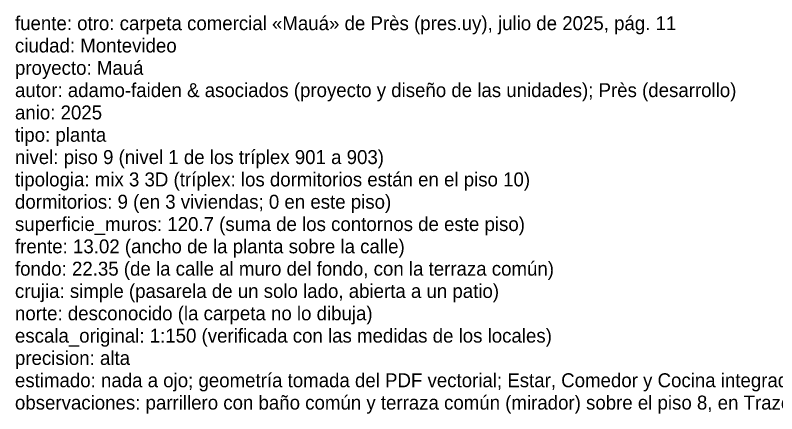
# Model space of a CAD drawing. Header units: metres. Extents: x 0 to 74.5, y 0 to 13.3.
# Drawn here: x 23.85 to 37.51, y 6.14 to 13.29 of the extents above; entities that cross this region are included whole.
import ezdxf

# ---------------------------------------------------------------- set-up
doc = ezdxf.new("R2010")
doc.units = ezdxf.units.M
doc.layers.add('Trazo_Datos', color=7, linetype='Continuous')

msp = doc.modelspace()

# ---------------------------------------------------------------- texts
at = {"layer": 'Trazo_Datos'}
for s, p in [('fuente: otro: carpeta comercial «Mauá» de Près (pres.uy), julio de 2025, pág. 11', (23.85, 13.02)), ('ciudad: Montevideo', (23.85, 12.62)), ('proyecto: Mauá', (23.85, 12.22)), ('autor: adamo-faiden & asociados (proyecto y diseño de las unidades); Près (desarrollo)', (23.85, 11.82)), ('anio: 2025', (23.85, 11.42)), ('tipo: planta', (23.85, 11.02)), ('nivel: piso 9 (nivel 1 de los tríplex 901 a 903)', (23.85, 10.62)), ('tipologia: mix 3 3D (tríplex: los dormitorios están en el piso 10)', (23.85, 10.22)), ('dormitorios: 9 (en 3 viviendas; 0 en este piso)', (23.85, 9.82)), ('superficie_muros: 120.7 (suma de los contornos de este piso)', (23.85, 9.42)), ('frente: 13.02 (ancho de la planta sobre la calle)', (23.85, 9.02)), ('fondo: 22.35 (de la calle al muro del fondo, con la terraza común)', (23.85, 8.62)), ('crujia: simple (pasarela de un solo lado, abierta a un patio)', (23.85, 8.22)), ('norte: desconocido (la carpeta no lo dibuja)', (23.85, 7.82)), ('escala_original: 1:150 (verificada con las medidas de los locales)', (23.85, 7.42)), ('precision: alta', (23.85, 7.02)), ('estimado: nada a ojo; geometría tomada del PDF vectorial; Estar, Comedor y Cocina integrada son un mismo ambiente: sus límites (sin muro) se trazaron según el amueblamiento de la ficha, por eso el comedor puede no tocar la fachada; el equipamiento es el de la ficha de la unidad (1:100) calzada sobre la planta', (23.85, 6.62)), ('observaciones: parrillero con baño común y terraza común (mirador) sobre el piso 8, en Trazo_Cotas; balcones en Trazo_Cotas; las escaleras interiores van como Pasillo; el tercer nivel (piso 11, pág. 14) es una azotea propia descubierta, de 6,80 x 5,70 m aprox., con la llegada de la escalera: no tiene superficie cerrada, así que no lleva DXF', (23.85, 6.22))]:
    msp.add_text(s, height=0.25, dxfattribs=at).set_placement(p)

doc.saveas('drawing.dxf')
